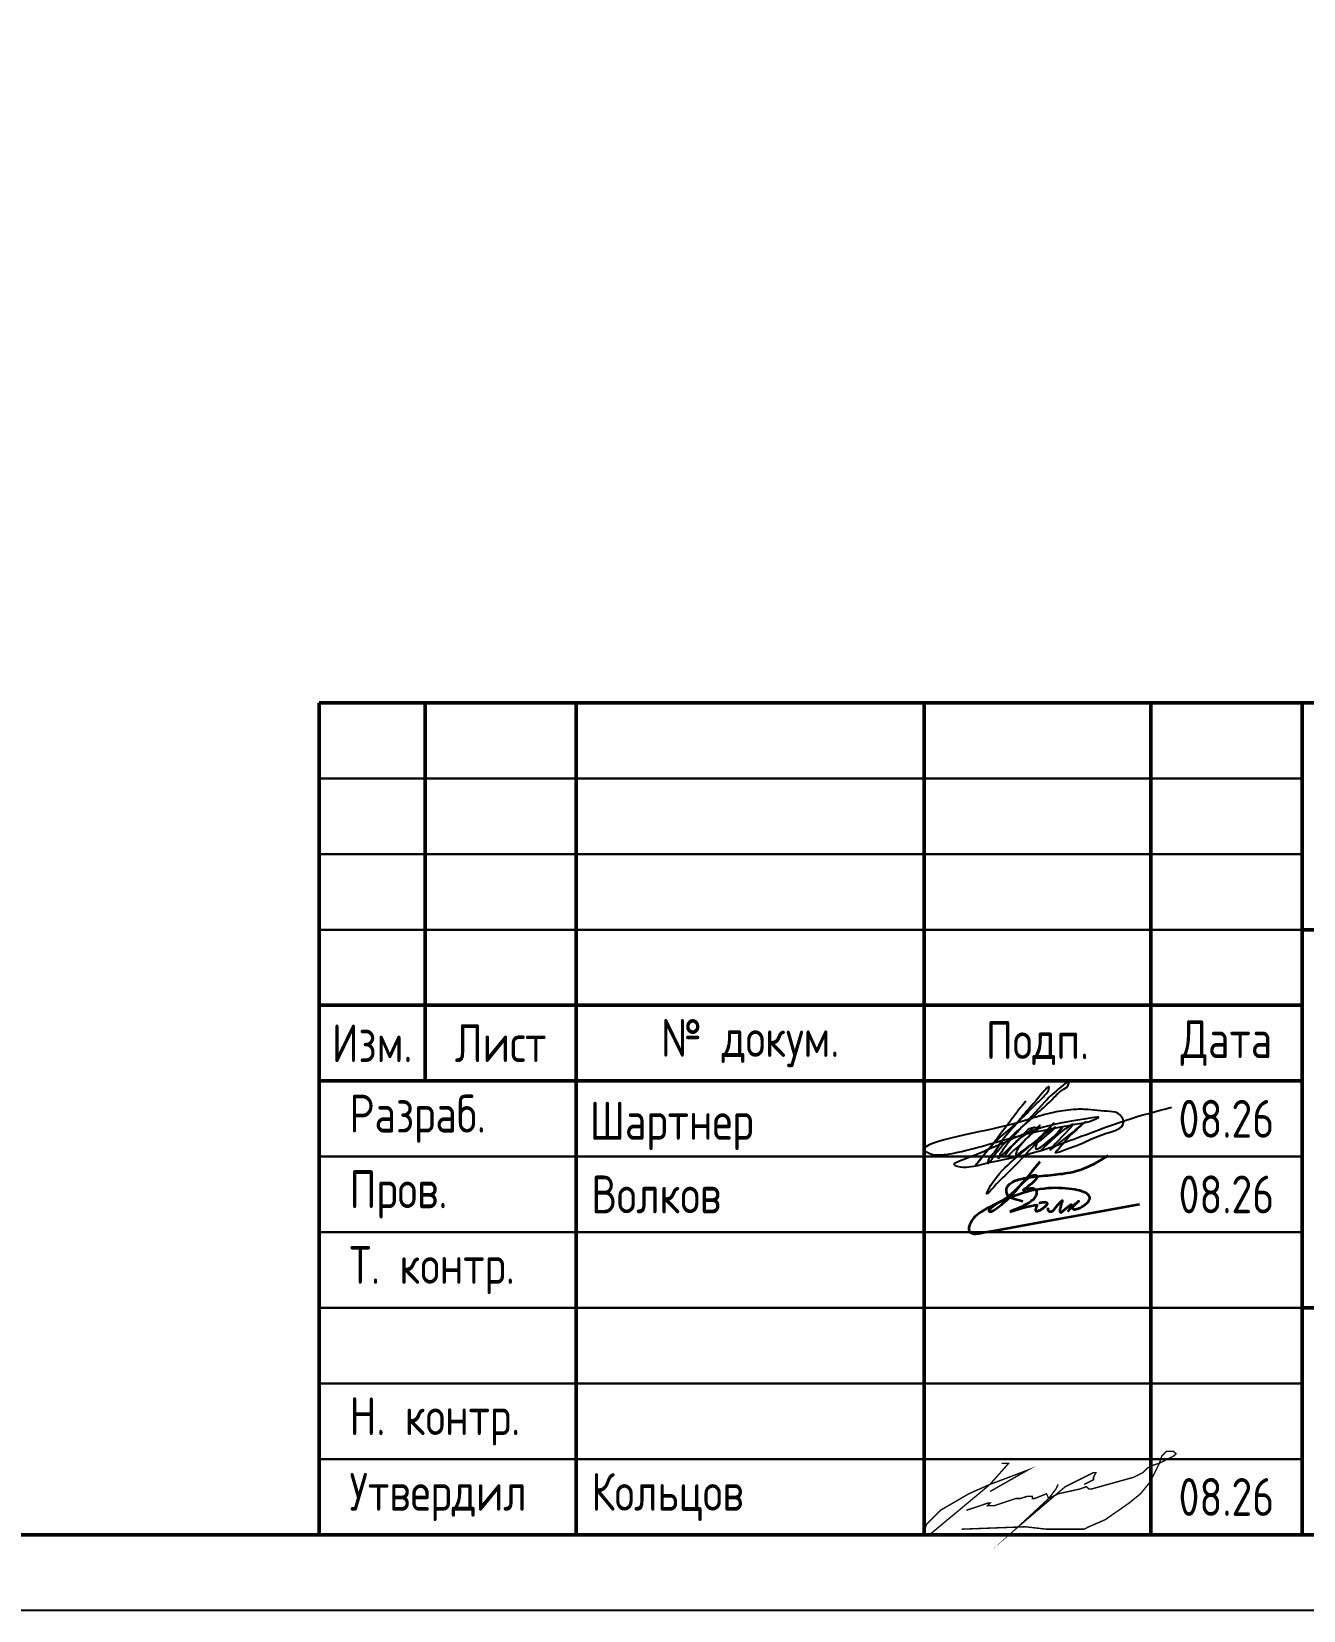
# Model space of a CAD drawing. Header units: millimetres. Extents: x -840 to 2694, y 0 to 584.
# Drawn here: x 211 to 295.1, y -0.1 to 104.2 of the extents above; entities that cross this region are included whole.
import ezdxf

# ---------------------------------------------------------------- set-up
doc = ezdxf.new("R2010")
doc.units = ezdxf.units.MM
doc.styles.add('Gost_type_A', font='GOST_0.TTF')

# ---------------------------------------------------------------- blocks, each defined once
blk = doc.blocks.new('Формат_А3')
blk.add_lwpolyline([(-420, 297), (0, 297), (0, 0), (-420, 0)], close=True)
at = {"lineweight": 50}
blk.add_lwpolyline([(-400, 292), (-5, 292), (-5, 5), (-400, 5)], close=True, dxfattribs=at)
blk = doc.blocks.new('Штамп большой нижний')
at = {"lineweight": 50}
for points in [[(-185, 55), (-178, 55), (-178, 35), (-185, 35)], [(-178, 55), (-168, 55), (-168, 35), (-178, 35)], [(-168, 55), (-145, 55), (-145, 35), (-168, 35)], [(-145, 55), (-130, 55), (-130, 35), (-145, 35)], [(-130, 55), (-120, 55), (-120, 35), (-130, 35)], [(-120, 55), (0, 55), (0, 40), (-120, 40)], [(-120, 40), (-50, 40), (-50, 15), (-120, 15)], [(-185, 35), (-178, 35), (-178, 30), (-185, 30)], [(-178, 35), (-168, 35), (-168, 30), (-178, 30)], [(-168, 35), (-145, 35), (-145, 30), (-168, 30)], [(-145, 35), (-130, 35), (-130, 30), (-145, 30)], [(-130, 35), (-120, 35), (-120, 30), (-130, 30)], [(-185, 30), (-168, 30), (-168, 0), (-185, 0)], [(-168, 30), (-145, 30), (-145, 0), (-168, 0)], [(-145, 30), (-130, 30), (-130, 0), (-145, 0)], [(-130, 30), (-120, 30), (-120, 0), (-130, 0)], [(-120, 15), (-50, 15), (-50, 0), (-120, 0)]]:
    blk.add_lwpolyline(points, close=True, dxfattribs=at)
for points in [[(-185, 55), (-178, 55), (-178, 50), (-185, 50)], [(-178, 55), (-168, 55), (-168, 50), (-178, 50)], [(-168, 55), (-145, 55), (-145, 50), (-168, 50)], [(-145, 55), (-130, 55), (-130, 50), (-145, 50)], [(-130, 55), (-120, 55), (-120, 50), (-130, 50)], [(-185, 50), (-178, 50), (-178, 45), (-185, 45)], [(-178, 50), (-168, 50), (-168, 45), (-178, 45)], [(-168, 50), (-145, 50), (-145, 45), (-168, 45)], [(-145, 50), (-130, 50), (-130, 45), (-145, 45)], [(-130, 50), (-120, 50), (-120, 45), (-130, 45)], [(-185, 45), (-178, 45), (-178, 40), (-185, 40)], [(-178, 45), (-168, 45), (-168, 40), (-178, 40)], [(-168, 45), (-145, 45), (-145, 40), (-168, 40)], [(-145, 45), (-130, 45), (-130, 40), (-145, 40)], [(-130, 45), (-120, 45), (-120, 40), (-130, 40)], [(-185, 40), (-178, 40), (-178, 35), (-185, 35)], [(-178, 40), (-168, 40), (-168, 35), (-178, 35)], [(-168, 40), (-145, 40), (-145, 35), (-168, 35)], [(-145, 40), (-130, 40), (-130, 35), (-145, 35)], [(-130, 40), (-120, 40), (-120, 35), (-130, 35)], [(-185, 30), (-168, 30), (-168, 25), (-185, 25)], [(-168, 30), (-145, 30), (-145, 25), (-168, 25)], [(-145, 30), (-130, 30), (-130, 25), (-145, 25)], [(-130, 30), (-120, 30), (-120, 25), (-130, 25)], [(-185, 25), (-168, 25), (-168, 20), (-185, 20)], [(-168, 25), (-145, 25), (-145, 20), (-168, 20)], [(-145, 25), (-130, 25), (-130, 20), (-145, 20)], [(-130, 25), (-120, 25), (-120, 20), (-130, 20)], [(-185, 20), (-168, 20), (-168, 15), (-185, 15)], [(-168, 20), (-145, 20), (-145, 15), (-168, 15)], [(-145, 20), (-130, 20), (-130, 15), (-145, 15)], [(-130, 20), (-120, 20), (-120, 15), (-130, 15)], [(-185, 15), (-168, 15), (-168, 10), (-185, 10)], [(-168, 15), (-145, 15), (-145, 10), (-168, 10)], [(-145, 15), (-130, 15), (-130, 10), (-145, 10)], [(-130, 15), (-120, 15), (-120, 10), (-130, 10)], [(-185, 10), (-168, 10), (-168, 5), (-185, 5)], [(-168, 10), (-145, 10), (-145, 5), (-168, 5)], [(-145, 10), (-130, 10), (-130, 5), (-145, 5)], [(-130, 10), (-120, 10), (-120, 5), (-130, 5)], [(-185, 5), (-168, 5), (-168, 0), (-185, 0)], [(-168, 5), (-145, 5), (-145, 0), (-168, 0)], [(-145, 5), (-130, 5), (-130, 0), (-145, 0)], [(-130, 5), (-120, 5), (-120, 0), (-130, 0)]]:
    blk.add_lwpolyline(points, close=True)
at = {"char_height": 2.5, "style": 'Gost_type_A'}
for s, insert, width, attachment_point in [('Изм.', (-181.5, 32.5), 7, 5), ('Лист', (-173, 32.5), 10, 5), ('№ докум.', (-156.5, 32.5), 23, 5), ('Подп.', (-137.5, 32.5), 15, 5), ('Дата', (-125, 32.5), 10, 5), ('\\pxl0.8;Разраб.', (-185, 27.5), 17, 4), ('\\pxl0.8;Пров.', (-185, 22.5), 17, 4), ('\\pxl0.8;Т. контр.', (-185, 17.5), 17, 4), ('\\pxl0.8;Н. контр.', (-185, 7.5), 17, 4), ('\\pxl0.8;Утвердил', (-185, 2.5), 17, 4)]:
    blk.add_mtext(s, dxfattribs=dict(at, insert=insert, width=width, attachment_point=attachment_point))
blk = doc.blocks.new('Сотрудник 7_1')
at = {"lineweight": 35}
for points in [[(5.51, 4.62), (4.98, 3.97), (4.54, 3.43), (4.18, 3.01), (3.9, 2.68), (3.67, 2.43), (3.49, 2.24), (3.34, 2.09), (3.21, 1.97), (3.08, 1.86), (2.97, 1.76), (2.86, 1.67), (2.76, 1.6), (2.67, 1.53), (2.59, 1.47), (2.52, 1.42), (2.45, 1.38), (2.4, 1.35), (2.35, 1.33), (2.31, 1.31), (2.28, 1.3), (2.25, 1.3), (2.23, 1.3), (2.21, 1.31), (2.2, 1.31), (2.19, 1.33), (2.18, 1.34), (2.18, 1.36), (2.18, 1.38), (2.18, 1.4), (2.19, 1.42), (2.2, 1.45), (2.22, 1.48), (2.25, 1.51), (2.28, 1.55), (2.32, 1.59), (2.36, 1.63), (2.42, 1.67), (2.49, 1.72), (2.56, 1.78), (2.65, 1.84), (2.75, 1.9), (2.87, 1.97), (2.99, 2.04), (3.12, 2.12), (3.25, 2.21), (3.39, 2.3), (3.53, 2.41), (3.67, 2.52), (3.81, 2.64), (3.94, 2.77), (4.07, 2.9), (4.2, 3.03), (4.32, 3.15), (4.44, 3.27), (4.55, 3.37), (4.65, 3.46), (4.74, 3.54), (4.82, 3.6), (4.9, 3.64), (4.97, 3.68), (5.03, 3.7), (5.08, 3.72), (5.13, 3.73), (5.17, 3.73), (5.21, 3.73), (5.24, 3.73), (5.26, 3.73), (5.28, 3.72), (5.3, 3.71), (5.31, 3.7), (5.32, 3.68), (5.33, 3.66), (5.33, 3.64), (5.32, 3.61), (5.32, 3.58), (5.3, 3.54), (5.28, 3.5), (5.25, 3.46), (5.21, 3.41), (5.16, 3.36), (5.1, 3.3), (5.03, 3.23), (4.96, 3.17), (4.88, 3.1), (4.8, 3.04), (4.72, 2.98), (4.65, 2.92), (4.59, 2.87), (4.53, 2.83), (4.49, 2.8), (4.46, 2.77), (4.43, 2.76), (4.42, 2.75), (4.42, 2.74), (4.43, 2.75), (4.45, 2.75), (4.49, 2.76), (4.53, 2.78), (4.58, 2.8), (4.64, 2.82), (4.7, 2.84), (4.76, 2.85), (4.83, 2.86), (4.89, 2.87), (4.95, 2.88), (5.01, 2.87), (5.06, 2.87), (5.11, 2.85), (5.15, 2.84), (5.19, 2.81), (5.22, 2.78), (5.25, 2.75), (5.27, 2.72), (5.29, 2.68), (5.3, 2.63), (5.3, 2.59), (5.3, 2.54), (5.29, 2.49), (5.27, 2.44), (5.26, 2.38), (5.23, 2.33), (5.2, 2.28), (5.17, 2.22), (5.12, 2.17), (5.07, 2.11), (5, 2.05), (4.92, 1.99), (4.83, 1.93), (4.73, 1.86), (4.6, 1.79), (4.47, 1.72), (4.31, 1.65), (4.15, 1.57), (3.96, 1.49), (3.76, 1.41), (3.54, 1.32)], [(4.39, 2), (4.09, 2.07), (3.85, 2.15), (3.67, 2.21), (3.55, 2.27), (3.46, 2.33), (3.4, 2.39), (3.37, 2.44), (3.35, 2.5), (3.33, 2.55), (3.32, 2.61), (3.31, 2.66), (3.31, 2.72), (3.31, 2.77), (3.32, 2.83), (3.34, 2.89), (3.36, 2.94), (3.39, 2.99), (3.43, 3.05), (3.48, 3.1), (3.54, 3.15), (3.6, 3.2), (3.67, 3.24), (3.74, 3.29), (3.82, 3.33), (3.91, 3.37), (4.01, 3.4), (4.11, 3.44), (4.22, 3.47), (4.34, 3.5), (4.47, 3.53), (4.62, 3.56), (4.77, 3.58), (4.93, 3.61), (5.11, 3.63), (5.29, 3.65), (5.48, 3.67), (5.67, 3.69), (5.85, 3.71), (6.04, 3.72), (6.21, 3.74), (6.38, 3.76), (6.55, 3.77), (6.71, 3.79), (6.86, 3.81), (7.02, 3.83), (7.19, 3.86), (7.36, 3.89), (7.54, 3.92), (7.74, 3.96), (7.95, 4.01), (8.19, 4.09), (8.47, 4.19), (8.78, 4.33), (9.15, 4.51), (9.57, 4.74), (10.05, 5.03)], [(6.04, 1.58), (6.05, 1.53), (6.06, 1.49), (6.06, 1.46), (6.07, 1.43), (6.09, 1.4), (6.1, 1.38), (6.12, 1.36), (6.14, 1.35), (6.16, 1.33), (6.19, 1.33), (6.22, 1.33), (6.25, 1.33), (6.28, 1.33), (6.31, 1.34), (6.34, 1.36), (6.37, 1.38), (6.4, 1.4), (6.43, 1.43), (6.46, 1.46), (6.49, 1.5), (6.52, 1.53), (6.55, 1.57), (6.58, 1.62), (6.62, 1.66), (6.65, 1.71), (6.69, 1.75), (6.73, 1.8), (6.78, 1.84), (6.82, 1.88), (6.85, 1.92), (6.89, 1.95), (6.92, 1.98), (6.95, 2.01), (6.97, 2.03), (6.98, 2.05), (7, 2.06), (7, 2.06), (7.01, 2.06), (7.01, 2.05), (7, 2.03), (7, 2), (6.99, 1.96), (6.97, 1.93), (6.96, 1.88), (6.94, 1.83), (6.93, 1.79), (6.91, 1.74), (6.9, 1.69), (6.89, 1.64), (6.88, 1.6), (6.87, 1.56), (6.86, 1.53), (6.85, 1.49), (6.84, 1.46), (6.84, 1.43), (6.84, 1.41), (6.84, 1.38), (6.84, 1.36), (6.84, 1.35), (6.84, 1.33), (6.84, 1.32), (6.85, 1.31), (6.86, 1.3), (6.86, 1.29), (6.87, 1.29), (6.88, 1.28), (6.89, 1.28), (6.9, 1.27), (6.91, 1.27), (6.92, 1.27), (6.93, 1.28), (6.95, 1.28), (6.96, 1.29), (6.97, 1.29), (6.98, 1.3), (7, 1.32), (7.03, 1.34), (7.06, 1.37), (7.1, 1.41), (7.15, 1.45), (7.21, 1.5), (7.27, 1.56), (7.34, 1.62), (7.41, 1.68), (7.48, 1.73), (7.54, 1.77), (7.58, 1.79), (7.6, 1.79), (7.61, 1.77), (7.59, 1.72), (7.57, 1.67), (7.54, 1.61), (7.5, 1.54), (7.46, 1.48), (7.43, 1.43), (7.41, 1.4), (7.4, 1.38), (7.41, 1.38), (7.42, 1.4), (7.45, 1.43), (7.49, 1.48), (7.54, 1.53), (7.6, 1.59), (7.66, 1.66), (7.73, 1.72), (7.81, 1.79), (7.88, 1.85), (7.95, 1.9), (8.01, 1.95), (8.06, 1.99), (8.09, 2.01), (8.11, 2.02), (8.1, 2.02), (8.07, 1.99), (8.03, 1.96), (7.98, 1.91), (7.92, 1.86), (7.87, 1.81), (7.81, 1.76), (7.76, 1.71), (7.73, 1.67), (7.7, 1.64), (7.68, 1.61), (7.67, 1.58), (7.67, 1.56), (7.67, 1.54), (7.68, 1.53), (7.7, 1.51), (7.71, 1.5), (7.73, 1.49), (7.75, 1.48), (7.77, 1.48), (7.8, 1.47), (7.83, 1.47), (7.87, 1.48), (7.91, 1.48), (7.96, 1.5), (8.01, 1.51), (8.07, 1.53), (8.13, 1.55), (8.19, 1.58), (8.26, 1.62), (8.33, 1.66), (8.4, 1.71), (8.48, 1.76), (8.55, 1.82), (8.63, 1.89), (8.69, 1.95), (8.75, 2.02), (8.79, 2.1), (8.82, 2.17), (8.83, 2.24), (8.81, 2.31), (8.78, 2.37), (8.72, 2.44), (8.65, 2.5), (8.56, 2.56), (8.44, 2.61), (8.31, 2.66), (8.17, 2.71), (8, 2.75), (7.83, 2.78), (7.64, 2.81), (7.44, 2.84), (7.22, 2.86), (7, 2.88), (6.77, 2.88), (6.53, 2.89), (6.29, 2.88), (6.04, 2.87), (5.79, 2.84), (5.52, 2.81), (5.25, 2.77), (4.97, 2.71), (4.68, 2.64), (4.38, 2.55), (4.06, 2.44), (3.74, 2.32), (3.42, 2.2), (3.11, 2.06), (2.8, 1.92), (2.51, 1.78), (2.25, 1.65), (2.01, 1.52), (1.8, 1.4), (1.62, 1.29), (1.47, 1.18), (1.35, 1.09), (1.24, 0.99), (1.15, 0.91), (1.08, 0.82), (1.02, 0.74), (0.97, 0.65), (0.93, 0.57), (0.89, 0.49), (0.86, 0.41), (0.84, 0.34), (0.83, 0.27), (0.82, 0.21), (0.82, 0.15), (0.83, 0.11), (0.84, 0.07), (0.85, 0.04), (0.87, 0.01), (0.89, -0.01), (0.91, -0.03), (0.94, -0.05), (0.97, -0.07), (1, -0.08), (1.03, -0.1), (1.07, -0.11), (1.1, -0.12), (1.13, -0.13), (1.17, -0.14), (1.2, -0.15), (1.24, -0.15), (1.29, -0.15), (1.47, -0.12), (1.9, -0.04), (2.7, 0.1), (3.99, 0.34), (5.91, 0.69), (8.58, 1.18), (12.12, 1.82)], [(3.54, 1.32), (4.17, 1.5), (4.63, 1.63), (4.96, 1.71), (5.17, 1.76), (5.28, 1.77), (5.33, 1.76), (5.34, 1.73), (5.32, 1.7), (5.3, 1.66), (5.28, 1.62), (5.27, 1.58), (5.26, 1.55), (5.25, 1.51), (5.24, 1.48), (5.24, 1.45), (5.24, 1.42), (5.24, 1.4), (5.25, 1.39), (5.26, 1.37), (5.27, 1.36), (5.29, 1.36), (5.31, 1.36), (5.33, 1.36), (5.35, 1.36), (5.39, 1.37), (5.42, 1.38), (5.46, 1.4), (5.49, 1.41), (5.54, 1.43), (5.58, 1.45), (5.62, 1.48), (5.67, 1.51), (5.72, 1.54), (5.76, 1.57), (5.81, 1.61), (5.85, 1.64), (5.89, 1.68), (5.93, 1.72), (5.96, 1.75), (5.99, 1.78), (6, 1.81), (6.02, 1.83), (6.02, 1.86), (6.01, 1.87), (6, 1.89), (5.98, 1.9), (5.95, 1.91), (5.91, 1.92), (5.87, 1.92), (5.81, 1.92), (5.75, 1.92), (5.69, 1.92), (5.63, 1.91), (5.57, 1.9), (5.51, 1.89), (5.46, 1.88)]]:
    blk.add_lwpolyline(points, dxfattribs=at)

msp = doc.modelspace()

# ---------------------------------------------------------------- linework, layer by layer
at = {"const_width": 0.0934}
for points in [[(272.8, 6.5), (273.74, 6.81), (274.2, 6.97), (274.36, 6.97), (274.2, 6.81), (274.36, 6.81), (274.67, 6.81), (276.07, 7.28), (276.38, 7.28), (276.85, 7.43), (277.16, 7.43), (277.16, 7.28), (277.32, 7.28), (278.1, 7.59), (278.25, 7.28), (278.87, 7.59), (280.28, 7.9), (280.74, 8.06), (280.9, 7.9), (281.05, 7.9), (283.86, 8.68), (284.48, 8.99), (284.79, 9.3), (285.1, 9.46), (285.57, 9.61), (286.19, 9.92), (286.5, 10.08), (286.66, 10.23), (286.5, 10.39), (286.19, 10.39), (286.04, 10.39), (285.72, 10.08), (285.57, 9.61), (284.95, 8.37), (284.32, 7.59), (283.55, 6.97), (281.99, 5.88), (280.9, 5.41), (280.59, 5.25), (278.1, 5.25), (276.69, 5.41), (272.49, 5.25)], [(275.14, 9.61), (275.6, 9.61), (274.36, 8.21), (273.43, 7.43), (271.48, 5.81), (270.36, 4.88), (270, 4.88), (270, 5.1), (270.16, 5.56), (271.09, 6.5), (272.96, 7.59), (274.36, 8.21), (276.85, 9.15), (274.36, 7.74)], [(278.87, 8.21), (278.72, 7.9), (278.25, 7.28), (276.23, 5.41), (279.34, 8.06), (281.21, 8.99), (281.37, 8.99), (281.21, 8.68), (281.21, 8.52), (280.59, 8.21)]]:
    msp.add_lwpolyline(points, dxfattribs=at)
msp.add_spline([(276.74, 33.55), (276.37, 33.11), (276.17, 32.86), (276.04, 32.68), (275.6, 32.1), (275.48, 31.94), (274.25, 30.33), (273.38, 29.26), (274.44, 30.57), (275.41, 31.48), (276.64, 32.58), (277.36, 33.3), (278.06, 34), (278.23, 34.26), (278.28, 34.45), (277.59, 33.8), (276.44, 32.46), (276.22, 32.18), (275.17, 30.94), (274.55, 30.06), (274.21, 29.54), (274.21, 29.44), (274.5, 29.74), (275.13, 30.54), (275.88, 31.3), (276.93, 32.23), (277.44, 32.7), (278.38, 33.56), (279.2, 34.31), (279.56, 34.67), (279.56, 34.79), (279.23, 34.63), (278.16, 33.68), (276.48, 31.82), (275.22, 30.32), (274.9, 29.8), (276.09, 30.87), (277.19, 31.75), (277.31, 31.83), (277.38, 31.71), (277.23, 31.48), (276.2, 30.52), (275.68, 30.05), (275.46, 29.89), (275.39, 29.89), (275.48, 30.13), (276.11, 30.86), (276.33, 31.08), (277.28, 31.83), (277.34, 31.83), (277.34, 31.55), (277.58, 31.79), (276.28, 30.49), (276.08, 30.07), (276.08, 29.97), (276.3, 30.08), (277.44, 30.95), (278.53, 32.04), (275.76, 29.02), (274.61, 27.87), (274.15, 27.41), (274.43, 27.99), (275.85, 29.59), (277.41, 30.91), (278.7, 31.83), (277.79, 31.04), (277.39, 30.55), (277.39, 30.39), (277.72, 30.51), (279.15, 31.81), (277.73, 30.29), (279.37, 31.73), (279.86, 32.02), (279.58, 31.67), (278.34, 30.32), (280.67, 32.18), (279.61, 31.2), (278.77, 30.26), (278.69, 30.18), (279.29, 30.33), (280.05, 30.6), (282.06, 31.42), (283.19, 32.13), (283.07, 32.52), (281.7, 32.9), (280.83, 32.99), (279.87, 32.99), (278.58, 32.8), (275.11, 31.84), (270.33, 30.11), (270.57, 30.03), (271.45, 30.03), (275.57, 31.06), (280.13, 32.04), (281.45, 32.41), (281.54, 32.46), (281.09, 32.44), (276.45, 31.3), (272.35, 29.57), (271.98, 29.37), (272.58, 29.18), (272.81, 29.18), (274.12, 29.44), (277.09, 30.1), (279.05, 30.73), (281.31, 31.56), (283.36, 32.29), (286.37, 33.14)], degree=3)

# ---------------------------------------------------------------- block references
at = {"color": 1}
msp.add_blockref('Формат_А3', (420, -0.12), dxfattribs=at)
for name, p in [('Штамп большой нижний', (415, 4.88)), ('Сотрудник 7_1', (272.14, 24.92))]:
    msp.add_blockref(name, p)

# ---------------------------------------------------------------- texts
at = {"char_height": 2.5, "style": 'Gost_type_A'}
for s, insert, width, attachment_point in [('Шартнер', (247.89, 31.9), 22, 4), ('08.26', (290, 32.38), 10, 5), ('Волков', (248, 27.38), 22, 4), ('08.26', (290, 27.38), 10, 5), ('Кольцов', (248, 7.38), 22, 4), ('08.26', (290, 7.38), 10, 5)]:
    msp.add_mtext(s, dxfattribs=dict(at, insert=insert, width=width, attachment_point=attachment_point))

doc.saveas('drawing.dxf')
